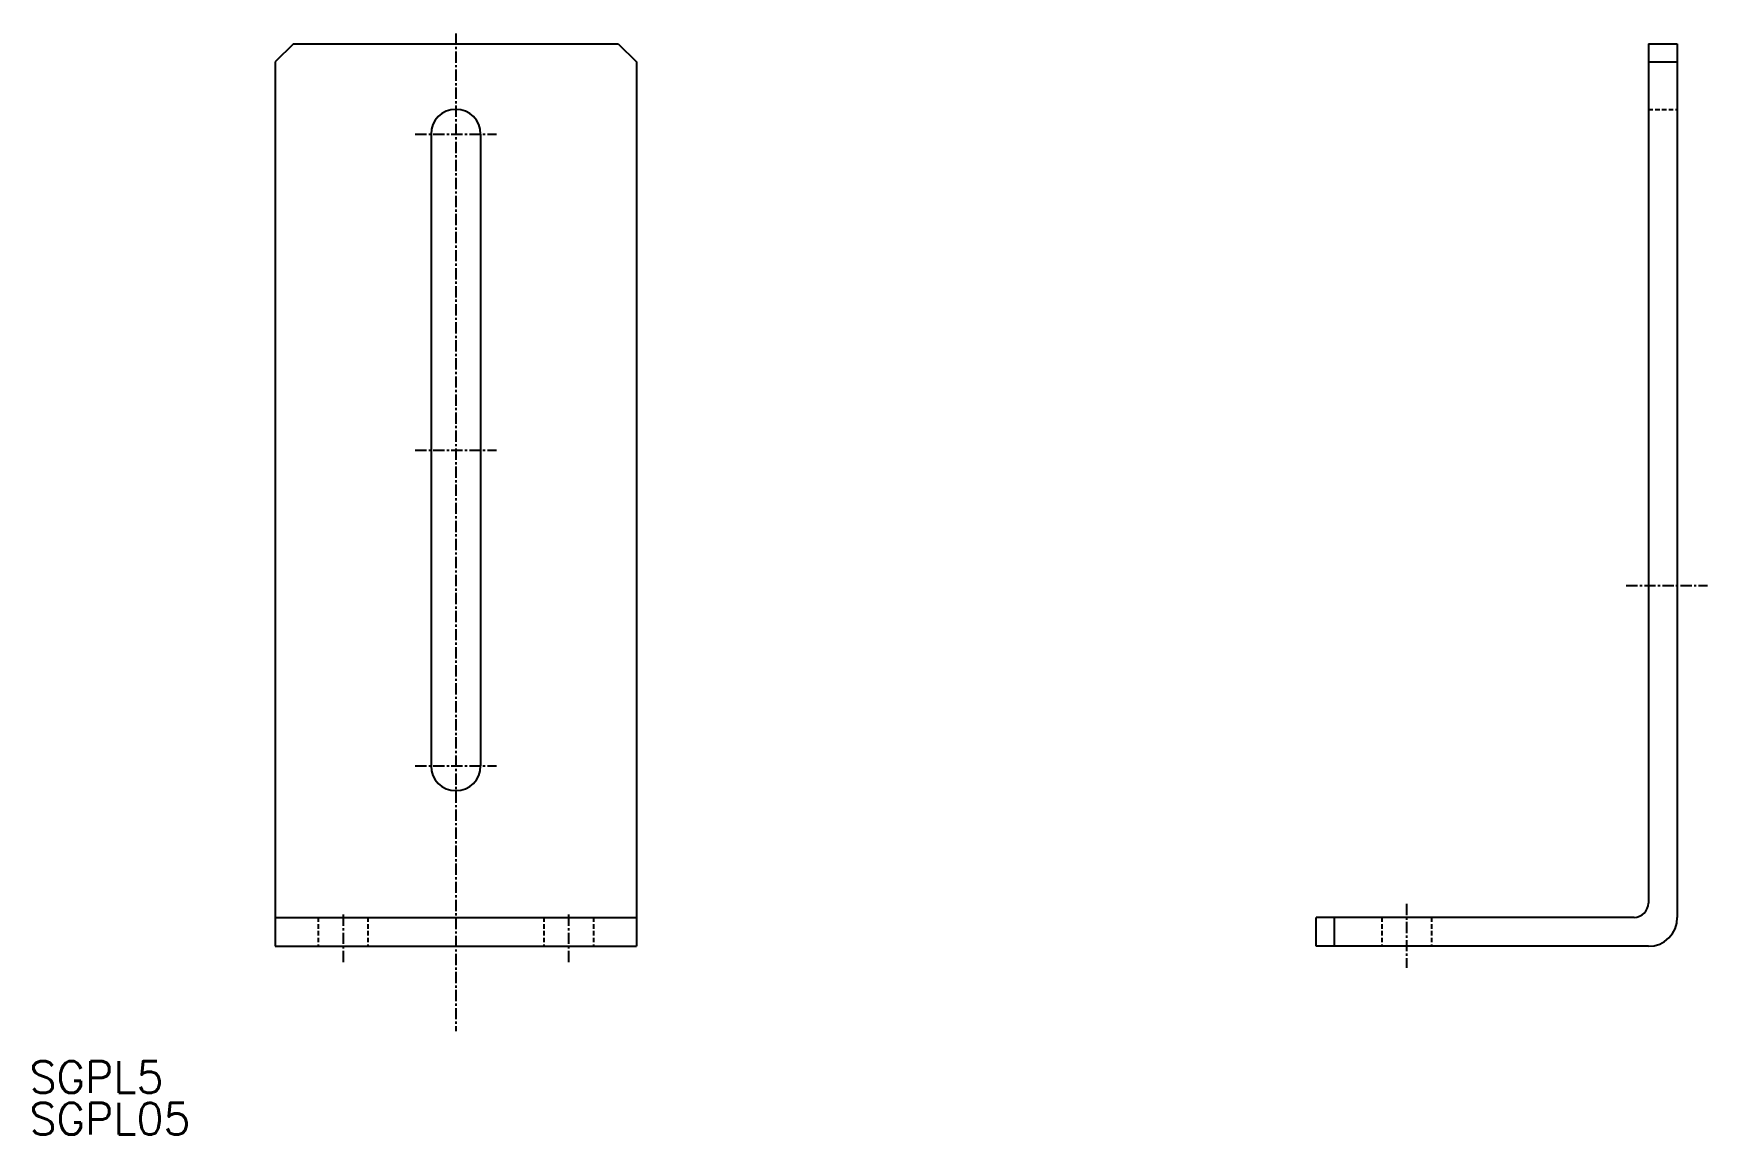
# Model space of a CAD drawing. Extents: x 138 to 323, y -124 to -2.
import ezdxf

# ---------------------------------------------------------------- set-up
doc = ezdxf.new("R2010")
doc.units = 0
doc.linetypes.add('CENTER', pattern=[2, 1.25, -0.25, 0.25, -0.25])
doc.linetypes.add('DASHED', pattern=[0.75, 0.5, -0.25])
doc.layers.get('0').update_dxf_attribs({"linetype": 'CONTINUOUS'})
doc.layers.add('CENTER', color=1, linetype='CENTER')
doc.styles.get("Standard").update_dxf_attribs({"font": 'txt.shx', "bigfont": '@extfont2.shx'})

msp = doc.modelspace()

# ---------------------------------------------------------------- linework, layer by layer
at = {"color": 7, "linetype": 'CONTINUOUS'}
for p, q in [((166.61, -2.94), (164.61, -4.94)), ((166.61, -2.94), (202.61, -2.94)), ((202.61, -2.94), (204.61, -4.94)), ((316.74, -2.94), (319.94, -2.94)), ((316.74, -2.94), (316.74, -98.14)), ((319.94, -2.94), (319.94, -99.74)), ((164.61, -4.94), (164.61, -102.94)), ((204.61, -4.94), (204.61, -102.94)), ((316.74, -4.94), (319.94, -4.94)), ((181.86, -12.94), (181.86, -82.94)), ((187.36, -12.94), (187.36, -82.94)), ((164.61, -99.74), (204.61, -99.74)), ((279.94, -102.94), (279.94, -99.74)), ((315.14, -99.74), (279.94, -99.74)), ((281.94, -102.94), (281.94, -99.74)), ((164.61, -102.94), (204.61, -102.94)), ((316.74, -102.94), (279.94, -102.94))]:
    msp.add_line(p, q, dxfattribs=at)
at = {"color": 3, "linetype": 'DASHED'}
for p, q in [((316.74, -10.19), (319.94, -10.19)), ((169.36, -99.74), (169.36, -102.94)), ((174.86, -99.74), (174.86, -102.94)), ((194.36, -99.74), (194.36, -102.94)), ((199.86, -99.74), (199.86, -102.94)), ((287.19, -99.74), (287.19, -102.94)), ((292.69, -99.74), (292.69, -102.94))]:
    msp.add_line(p, q, dxfattribs=at)
at = {"color": 7, "linetype": 'CONTINUOUS'}
for centre, radius, start, end in [((184.61, -12.94), 2.75, 0, 180), ((184.61, -82.94), 2.75, 180, 0), ((315.14, -98.14), 1.6, 270, 0), ((316.74, -99.74), 3.2, 270, 0)]:
    msp.add_arc(centre, radius, start, end, dxfattribs=at)
at = {"layer": 'CENTER', "color": 1, "linetype": 'CENTER'}
for p, q in [((184.61, -1.78), (184.61, -112.33)), ((180.11, -12.94), (189.11, -12.94)), ((180.11, -47.94), (189.11, -47.94)), ((314.29, -62.94), (323.29, -62.94)), ((180.11, -82.94), (189.11, -82.94)), ((289.94, -98.24), (289.94, -105.34)), ((172.11, -99.43), (172.11, -104.78)), ((197.11, -99.43), (197.11, -104.78))]:
    msp.add_line(p, q, dxfattribs=at)

# ---------------------------------------------------------------- texts
at = {"color": 7, "linetype": 'CONTINUOUS'}
for s, p in [('SGPL5', (137.37, -119.18)), ('SGPL05', (137.37, -123.8))]:
    msp.add_text(s, height=3.5, dxfattribs=at).set_placement(p)

doc.saveas('drawing.dxf')
